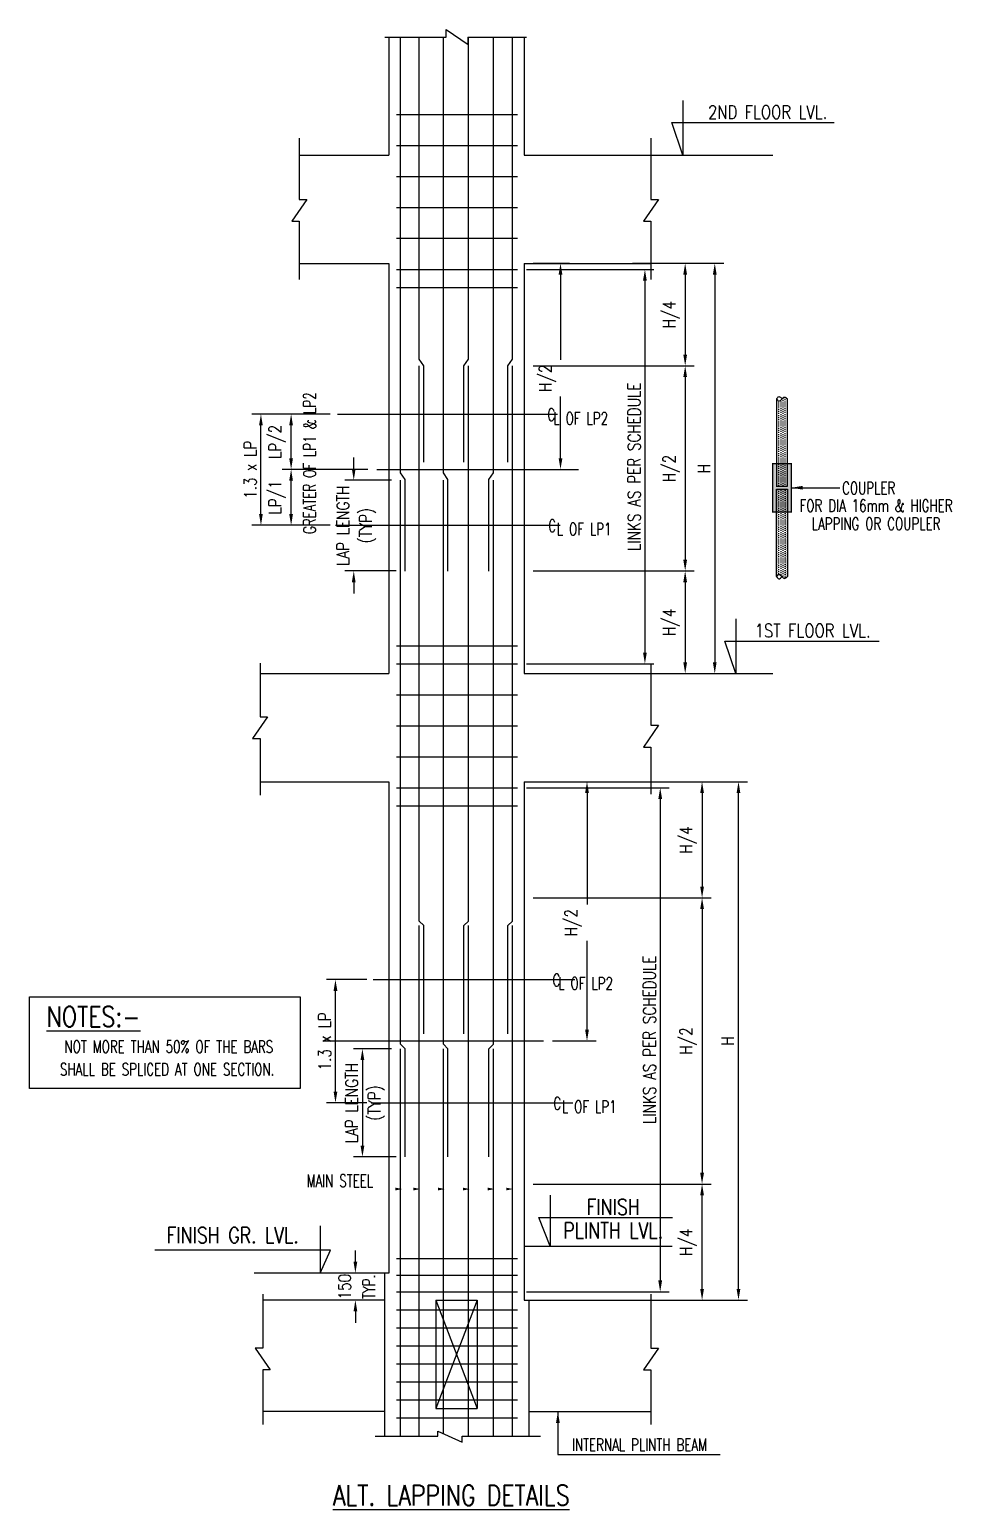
# Model space of a CAD drawing. Extents: x 455722 to 1142355, y -625363 to -272741.
# Drawn here: x 765727 to 786165, y -420809 to -387982 of the extents above; entities that cross this region are included whole.
import ezdxf
from ezdxf.enums import TextEntityAlignment as Align
from ezdxf.lldxf.tags import DXFTag

# ---------------------------------------------------------------- set-up
doc = ezdxf.new("R2010")
doc.units = 0
doc.header["$LTSCALE"] = 500
doc.header["$MEASUREMENT"] = 0
doc.layers.get('DEFPOINTS').update_dxf_attribs({"color": 4})
for name, color, linetype in [('CEN', 8, 'CENTER'), ('DIM', 5, 'Continuous'), ('DIM1', 5, 'Continuous'), ('FOOT', 4, 'Continuous'), ('HACTH', 9, 'Continuous'), ('LINE CUT', 8, 'Continuous'), ('LINK', 2, 'Continuous'), ('REINFORCEMENT', 6, 'Continuous'), ('S-CONCRET LINE', 4, 'Continuous'), ('S-REINFORCEMENT', 6, 'Continuous'), ('S-TEXT-1', 4, 'Continuous'), ('S-TITLE', 6, 'Continuous'), ('TXT1', 2, 'Continuous')]:
    doc.layers.add(name, color=color, linetype=linetype)
doc.styles.add('ROMAND', font='romand')
doc.styles.add('ROMANS', font='r.shx', dxfattribs={"width": 0.8, "height": 275, "bigfont": 'bigfont.shx'})
tags = doc.linetypes.add('CENTER', pattern=[2, 1.25, -0.25, 0.25, -0.25]).pattern_tags.tags
tags[10:11] = [DXFTag(74, 4), DXFTag(75, 0), DXFTag(340, '0'), DXFTag(46, 1.0), DXFTag(50, 0.0), DXFTag(44, 0.0), DXFTag(45, 0.0)]
tags[8:9] = [DXFTag(74, 4), DXFTag(75, 0), DXFTag(340, '0'), DXFTag(46, 1.0), DXFTag(50, 0.0), DXFTag(44, 0.0), DXFTag(45, 0.0)]
tags[6:7] = [DXFTag(74, 4), DXFTag(75, 0), DXFTag(340, '0'), DXFTag(46, 1.0), DXFTag(50, 0.0), DXFTag(44, 0.0), DXFTag(45, 0.0)]
tags[4:5] = [DXFTag(74, 4), DXFTag(75, 0), DXFTag(340, '0'), DXFTag(46, 1.0), DXFTag(50, 0.0), DXFTag(44, 0.0), DXFTag(45, 0.0)]
doc.dimstyles.new('dim25', dxfattribs={"dimtxt": 250, "dimasz": 250, "dimexe": 200, "dimexo": 200, "dimgap": 100, "dimtad": 1, "dimdec": 0, "dimlfac": 0.25, "dimzin": 0, "dimdsep": 46, "dimtxsty": 'ROMANS', "dimcen": 0, "dimclrd": 5, "dimclre": 5, "dimclrt": 4, "dimadec": 0, "dimazin": 0, "dimtfac": 1, "dimtdec": 0, "dimtix": 1, "dimtofl": 0, "dimtmove": 2, "dimatfit": 3, "dimfxl": 0, "dimtolj": 1, "dimtzin": 0, "dimlwd": -1, "dimlwe": -1, "dimarcsym": 0})

# ---------------------------------------------------------------- blocks, each defined once
blk = doc.blocks.new('*D656')
at = {"layer": 'DEFPOINTS', "color": 0}
for p in [(772950, -415567), (773533, -415567), (773593, -416167)]:
    blk.add_point(p, dxfattribs=at)
at = {"layer": 'DIM', "color": 5}
for p, q in [((772950, -415317), (772950, -415067)), ((773333, -415567), (772750, -415567)), ((773393, -416167), (772750, -416167)), ((772950, -416417), (772950, -416667))]:
    blk.add_line(p, q, dxfattribs=at)
for points in [[(772909, -415317), (772992, -415317), (772950, -415567)], [(772992, -416417), (772909, -416417), (772950, -416167)]]:
    blk.add_solid(points, dxfattribs=at)
at = {"layer": 'DIM', "color": 4, "insert": (772713, -415867), "char_height": 275, "attachment_point": 5, "rotation": 90, "style": 'ROMANS'}
blk.add_mtext('\\A1;150', dxfattribs=at)
blk = doc.blocks.new('*D657')
at = {"layer": 'DEFPOINTS', "color": 0}
for p in [(772508, -409056), (773401, -409056), (773401, -411791)]:
    blk.add_point(p, dxfattribs=at)
at = {"layer": 'DIM', "color": 5}
for p, q in [((773201, -409056), (772308, -409056)), ((772508, -411541), (772508, -409306)), ((773201, -411791), (772308, -411791))]:
    blk.add_line(p, q, dxfattribs=at)
for points in [[(772550, -409306), (772467, -409306), (772508, -409056)], [(772467, -411541), (772550, -411541), (772508, -411791)]]:
    blk.add_solid(points, dxfattribs=at)
at = {"layer": 'DIM', "color": 4, "insert": (772271, -410424), "char_height": 275, "attachment_point": 5, "rotation": 90, "style": 'ROMANS'}
blk.add_mtext('\\A1;1.3 x LP', dxfattribs=at)
blk = doc.blocks.new('*D658')
at = {"layer": 'DEFPOINTS', "color": 0}
for p in [(770856, -396512), (772594, -396512), (772594, -398978)]:
    blk.add_point(p, dxfattribs=at)
at = {"layer": 'DIM', "color": 5}
for p, q in [((772394, -396512), (770656, -396512)), ((770856, -398728), (770856, -396762)), ((772394, -398978), (770656, -398978))]:
    blk.add_line(p, q, dxfattribs=at)
for points in [[(770897, -396762), (770814, -396762), (770856, -396512)], [(770814, -398728), (770897, -398728), (770856, -398978)]]:
    blk.add_solid(points, dxfattribs=at)
at = {"layer": 'DIM', "color": 4, "insert": (770618, -397745), "char_height": 275, "attachment_point": 5, "rotation": 90, "style": 'ROMANS'}
blk.add_mtext('\\A1;1.3 x LP', dxfattribs=at)
blk = doc.blocks.new('*D659')
at = {"layer": 'DEFPOINTS', "color": 0}
for p in [(777119, -404667), (778086, -404667), (777119, -410417)]:
    blk.add_point(p, dxfattribs=at)
at = {"layer": 'DIM', "color": 5}
for p, q in [((777319, -404667), (778286, -404667)), ((778086, -404917), (778086, -407389)), ((778086, -410167), (778086, -408197)), ((777319, -410417), (778286, -410417))]:
    blk.add_line(p, q, dxfattribs=at)
for points in [[(778128, -404917), (778044, -404917), (778086, -404667)], [(778044, -410167), (778128, -410167), (778086, -410417)]]:
    blk.add_solid(points, dxfattribs=at)
at = {"layer": 'DIM', "color": 4, "insert": (777777, -407793), "char_height": 275, "attachment_point": 5, "rotation": 90, "style": 'ROMANS'}
blk.add_mtext('\\A1;H/2', dxfattribs=at)
blk = doc.blocks.new('*D660')
at = {"layer": 'DEFPOINTS', "color": 0}
for p in [(779448, -404667), (781445, -404667), (779448, -416167)]:
    blk.add_point(p, dxfattribs=at)
at = {"layer": 'DIM', "color": 5}
for p, q in [((779648, -404667), (781645, -404667)), ((781445, -415917), (781445, -404917)), ((779648, -416167), (781645, -416167))]:
    blk.add_line(p, q, dxfattribs=at)
for points in [[(781486, -404917), (781403, -404917), (781445, -404667)], [(781403, -415917), (781486, -415917), (781445, -416167)]]:
    blk.add_solid(points, dxfattribs=at)
at = {"layer": 'DIM', "color": 4, "insert": (781207, -410417), "char_height": 275, "attachment_point": 5, "rotation": 90, "style": 'ROMANS'}
blk.add_mtext('\\A1;H', dxfattribs=at)
blk = doc.blocks.new('*D661')
at = {"layer": 'DEFPOINTS', "color": 0}
for p in [(771525, -397740), (773424, -397740), (772594, -398978)]:
    blk.add_point(p, dxfattribs=at)
at = {"layer": 'DIM', "color": 5}
for p, q in [((773224, -397740), (771325, -397740)), ((771525, -398728), (771525, -397990)), ((772394, -398978), (771325, -398978))]:
    blk.add_line(p, q, dxfattribs=at)
for points in [[(771566, -397990), (771483, -397990), (771525, -397740)], [(771483, -398728), (771566, -398728), (771525, -398978)]]:
    blk.add_solid(points, dxfattribs=at)
at = {"layer": 'DIM', "color": 4, "insert": (771215, -398359), "char_height": 275, "attachment_point": 5, "rotation": 90, "style": 'ROMANS'}
blk.add_mtext('\\A1;LP/1', dxfattribs=at)
blk = doc.blocks.new('*D662')
at = {"layer": 'DEFPOINTS', "color": 0}
for p in [(771525, -396512), (772594, -396512), (773424, -397740)]:
    blk.add_point(p, dxfattribs=at)
at = {"layer": 'DIM', "color": 5}
for p, q in [((772394, -396512), (771325, -396512)), ((771525, -397490), (771525, -396762)), ((773224, -397740), (771325, -397740))]:
    blk.add_line(p, q, dxfattribs=at)
for points in [[(771566, -396762), (771483, -396762), (771525, -396512)], [(771483, -397490), (771566, -397490), (771525, -397740)]]:
    blk.add_solid(points, dxfattribs=at)
at = {"layer": 'DIM', "color": 4, "insert": (771215, -397126), "char_height": 275, "attachment_point": 5, "rotation": 90, "style": 'ROMANS'}
blk.add_mtext('\\A1;LP/2', dxfattribs=at)
blk = doc.blocks.new('*D663')
at = {"layer": 'DEFPOINTS', "color": 0}
for p in [(779201, -393167), (779047, -402267), (780919, -402267)]:
    blk.add_point(p, dxfattribs=at)
at = {"layer": 'DIM', "color": 5}
for p, q in [((779401, -393167), (781119, -393167)), ((780919, -393417), (780919, -402017)), ((779247, -402267), (781119, -402267))]:
    blk.add_line(p, q, dxfattribs=at)
for points in [[(780960, -393417), (780877, -393417), (780919, -393167)], [(780877, -402017), (780960, -402017), (780919, -402267)]]:
    blk.add_solid(points, dxfattribs=at)
at = {"layer": 'DIM', "color": 4, "insert": (780681, -397717), "char_height": 275, "attachment_point": 5, "rotation": 90, "style": 'ROMANS'}
blk.add_mtext('\\A1;H', dxfattribs=at)
blk = doc.blocks.new('*D664')
at = {"layer": 'DEFPOINTS', "color": 0}
for p in [(776693, -393167), (776693, -397740), (777498, -397740)]:
    blk.add_point(p, dxfattribs=at)
at = {"layer": 'DIM', "color": 5}
for p, q in [((776893, -393167), (777698, -393167)), ((777498, -393417), (777498, -395310)), ((777498, -397490), (777498, -396118)), ((776893, -397740), (777698, -397740))]:
    blk.add_line(p, q, dxfattribs=at)
for points in [[(777540, -393417), (777457, -393417), (777498, -393167)], [(777457, -397490), (777540, -397490), (777498, -397740)]]:
    blk.add_solid(points, dxfattribs=at)
at = {"layer": 'DIM', "color": 4, "insert": (777208, -395714), "char_height": 275, "attachment_point": 5, "rotation": 90, "style": 'ROMANS'}
blk.add_mtext('\\A1;H/2', dxfattribs=at)
blk = doc.blocks.new('*D665')
at = {"layer": 'DEFPOINTS', "color": 0}
for p in [(778894, -404667), (776693, -407242), (780637, -407242)]:
    blk.add_point(p, dxfattribs=at)
at = {"layer": 'DIM', "color": 5}
for p, q in [((779094, -404667), (780837, -404667)), ((780637, -404917), (780637, -406992)), ((776893, -407242), (780837, -407242))]:
    blk.add_line(p, q, dxfattribs=at)
for points in [[(780679, -404917), (780596, -404917), (780637, -404667)], [(780596, -406992), (780679, -406992), (780637, -407242)]]:
    blk.add_solid(points, dxfattribs=at)
at = {"layer": 'DIM', "color": 4, "insert": (780328, -405955), "char_height": 275, "attachment_point": 5, "rotation": 90, "style": 'ROMANS'}
blk.add_mtext('\\A1;H/4', dxfattribs=at)
blk = doc.blocks.new('*D666')
at = {"layer": 'DEFPOINTS', "color": 0}
for p in [(776693, -407242), (776693, -413592), (780637, -413592)]:
    blk.add_point(p, dxfattribs=at)
at = {"layer": 'DIM', "color": 5}
for p, q in [((776893, -407242), (780837, -407242)), ((780637, -407492), (780637, -413342)), ((776893, -413592), (780837, -413592))]:
    blk.add_line(p, q, dxfattribs=at)
for points in [[(780679, -407492), (780596, -407492), (780637, -407242)], [(780596, -413342), (780679, -413342), (780637, -413592)]]:
    blk.add_solid(points, dxfattribs=at)
at = {"layer": 'DIM', "color": 4, "insert": (780328, -410417), "char_height": 275, "attachment_point": 5, "rotation": 90, "style": 'ROMANS'}
blk.add_mtext('\\A1;H/2', dxfattribs=at)
blk = doc.blocks.new('*D667')
at = {"layer": 'DEFPOINTS', "color": 0}
for p in [(778894, -393167), (776693, -395442), (780263, -395442)]:
    blk.add_point(p, dxfattribs=at)
at = {"layer": 'DIM', "color": 5}
for p, q in [((779094, -393167), (780463, -393167)), ((780263, -393417), (780263, -395192)), ((776893, -395442), (780463, -395442))]:
    blk.add_line(p, q, dxfattribs=at)
for points in [[(780304, -393417), (780221, -393417), (780263, -393167)], [(780221, -395192), (780304, -395192), (780263, -395442)]]:
    blk.add_solid(points, dxfattribs=at)
at = {"layer": 'DIM', "color": 4, "insert": (779953, -394305), "char_height": 275, "attachment_point": 5, "rotation": 90, "style": 'ROMANS'}
blk.add_mtext('\\A1;H/4', dxfattribs=at)
blk = doc.blocks.new('*D668')
at = {"layer": 'DEFPOINTS', "color": 0}
for p in [(776693, -395442), (776693, -399992), (780263, -399992)]:
    blk.add_point(p, dxfattribs=at)
at = {"layer": 'DIM', "color": 5}
for p, q in [((776893, -395442), (780463, -395442)), ((780263, -395692), (780263, -399742)), ((776893, -399992), (780463, -399992))]:
    blk.add_line(p, q, dxfattribs=at)
for points in [[(780304, -395692), (780221, -395692), (780263, -395442)], [(780221, -399742), (780304, -399742), (780263, -399992)]]:
    blk.add_solid(points, dxfattribs=at)
at = {"layer": 'DIM', "color": 4, "insert": (779953, -397717), "char_height": 275, "attachment_point": 5, "rotation": 90, "style": 'ROMANS'}
blk.add_mtext('\\A1;H/2', dxfattribs=at)
blk = doc.blocks.new('*D669')
at = {"layer": 'DEFPOINTS', "color": 0}
for p in [(776693, -399992), (779047, -402267), (780263, -402267)]:
    blk.add_point(p, dxfattribs=at)
at = {"layer": 'DIM', "color": 5}
for p, q in [((776893, -399992), (780463, -399992)), ((780263, -400242), (780263, -402017)), ((779247, -402267), (780463, -402267))]:
    blk.add_line(p, q, dxfattribs=at)
for points in [[(780304, -400242), (780221, -400242), (780263, -399992)], [(780221, -402017), (780304, -402017), (780263, -402267)]]:
    blk.add_solid(points, dxfattribs=at)
at = {"layer": 'DIM', "color": 4, "insert": (779953, -401130), "char_height": 275, "attachment_point": 5, "rotation": 90, "style": 'ROMANS'}
blk.add_mtext('\\A1;H/4', dxfattribs=at)
blk = doc.blocks.new('*D670')
at = {"layer": 'DEFPOINTS', "color": 0}
for p in [(776541, -393301), (776541, -402054), (779370, -402054)]:
    blk.add_point(p, dxfattribs=at)
at = {"layer": 'DIM', "color": 5}
for p, q in [((776741, -393301), (779570, -393301)), ((779370, -393551), (779370, -401804)), ((776741, -402054), (779570, -402054))]:
    blk.add_line(p, q, dxfattribs=at)
for points in [[(779411, -393551), (779328, -393551), (779370, -393301)], [(779328, -401804), (779411, -401804), (779370, -402054)]]:
    blk.add_solid(points, dxfattribs=at)
at = {"layer": 'DIM', "color": 4, "insert": (779132, -397678), "char_height": 275, "attachment_point": 5, "rotation": 90, "style": 'ROMANS'}
blk.add_mtext('\\A1;LINKS AS PER SCHEDULE', dxfattribs=at)
blk = doc.blocks.new('*D671')
at = {"layer": 'DEFPOINTS', "color": 0}
for p in [(776541, -404801), (776541, -415981), (779709, -415981)]:
    blk.add_point(p, dxfattribs=at)
at = {"layer": 'DIM', "color": 5}
for p, q in [((776741, -404801), (779909, -404801)), ((779709, -405051), (779709, -415731)), ((776741, -415981), (779909, -415981))]:
    blk.add_line(p, q, dxfattribs=at)
for points in [[(779751, -405051), (779667, -405051), (779709, -404801)], [(779667, -415731), (779751, -415731), (779709, -415981)]]:
    blk.add_solid(points, dxfattribs=at)
at = {"layer": 'DIM', "color": 4, "insert": (779471, -410391), "char_height": 275, "attachment_point": 5, "rotation": 90, "style": 'ROMANS'}
blk.add_mtext('\\A1;LINKS AS PER SCHEDULE', dxfattribs=at)
blk = doc.blocks.new('*D672')
at = {"layer": 'DEFPOINTS', "color": 0}
for p in [(773953, -397975), (772914, -399992), (774053, -399992)]:
    blk.add_point(p, dxfattribs=at)
at = {"layer": 'DIM', "color": 5}
for p, q in [((772914, -397725), (772914, -397475)), ((773753, -397975), (772714, -397975)), ((773853, -399992), (772714, -399992)), ((772914, -400242), (772914, -400492))]:
    blk.add_line(p, q, dxfattribs=at)
for points in [[(772872, -397725), (772955, -397725), (772914, -397975)], [(772955, -400242), (772872, -400242), (772914, -399992)]]:
    blk.add_solid(points, dxfattribs=at)
at = {"layer": 'DIM', "color": 4, "char_height": 275, "attachment_point": 5, "rotation": 90, "style": 'ROMANS'}
for s, insert in [('\\A1;LAP LENGTH', (772676, -398984)), ('(TYP)', (773223, -398984))]:
    blk.add_mtext(s, dxfattribs=dict(at, insert=insert))
blk = doc.blocks.new('*D673')
at = {"layer": 'DEFPOINTS', "color": 0}
for p in [(773953, -410591), (773106, -412991), (774053, -412991)]:
    blk.add_point(p, dxfattribs=at)
at = {"layer": 'DIM', "color": 5}
for p, q in [((773753, -410591), (772906, -410591)), ((773106, -410841), (773106, -412741)), ((773853, -412991), (772906, -412991))]:
    blk.add_line(p, q, dxfattribs=at)
for points in [[(773148, -410841), (773065, -410841), (773106, -410591)], [(773065, -412741), (773148, -412741), (773106, -412991)]]:
    blk.add_solid(points, dxfattribs=at)
at = {"layer": 'DIM', "color": 4, "char_height": 275, "attachment_point": 5, "rotation": 90, "style": 'ROMANS'}
for s, insert in [('\\A1;LAP LENGTH', (772869, -411791)), ('(TYP)', (773416, -411791))]:
    blk.add_mtext(s, dxfattribs=dict(at, insert=insert))
blk = doc.blocks.new('*D674')
at = {"layer": 'DEFPOINTS', "color": 0}
for p in [(776693, -413592), (780637, -413592), (778894, -416167)]:
    blk.add_point(p, dxfattribs=at)
at = {"layer": 'DIM', "color": 5}
for p, q in [((776893, -413592), (780837, -413592)), ((780637, -415917), (780637, -413842)), ((779094, -416167), (780837, -416167))]:
    blk.add_line(p, q, dxfattribs=at)
for points in [[(780679, -413842), (780596, -413842), (780637, -413592)], [(780596, -415917), (780679, -415917), (780637, -416167)]]:
    blk.add_solid(points, dxfattribs=at)
at = {"layer": 'DIM', "color": 4, "insert": (780328, -414880), "char_height": 275, "attachment_point": 5, "rotation": 90, "style": 'ROMANS'}
blk.add_mtext('\\A1;H/4', dxfattribs=at)

msp = doc.modelspace()

# ---------------------------------------------------------------- hatches: boundary and pattern name
at = {"layer": 'DIM'}
h = msp.add_hatch(color=253, dxfattribs=at)
h.dxf.hatch_style = 1
h.paths.add_polyline_path([(782202.479, -397609.531), (782202.479, -398681.732), (782616.703, -398681.732), (782616.703, -397609.531)])
at = {"layer": 'HACTH'}
h = msp.add_hatch(dxfattribs=at)
h.set_pattern_fill('DOTS', color=256, scale=750, angle=90, style=0)
h.set_pattern_definition([(90, (48932.424, -41837.74), (-46.875, 23.4375), [0, -46.875])])
edge = h.paths.add_edge_path()
edge.add_spline(control_points=[(782289.591, -396173.355), (782305.93, -396196.966), (782341.83, -396248.846), (782405.207, -396177.679), (782463.47, -396115.082), (782506.131, -396152.679), (782529.591, -396173.355)], knot_values=[0, 0, 0, 0, 71.086820062, 156.197929129, 220.643453422, 299.388696094, 299.388696094, 299.388696094, 299.388696094], degree=3, periodic=0)
edge.add_line((782529.591, -396173.355), (782529.591, -398113.016))
edge.add_line((782529.591, -398113.016), (782289.591, -398113.016))
edge.add_line((782289.591, -398113.016), (782289.591, -396173.355))
h = msp.add_hatch(dxfattribs=at)
h.set_pattern_fill('DOTS', color=256, scale=750, angle=90, style=0)
h.set_pattern_definition([(90, (48932.424, -41642.955), (-46.875, 23.4375), [0, -46.875])])
edge = h.paths.add_edge_path()
edge.add_line((782289.591, -400117.907), (782289.591, -398178.247))
edge.add_line((782289.591, -398178.247), (782529.591, -398178.247))
edge.add_line((782529.591, -398178.247), (782529.591, -400117.907))
edge.add_spline(control_points=[(782529.591, -400117.907), (782506.131, -400138.583), (782463.47, -400176.181), (782405.207, -400113.584), (782341.83, -400042.417), (782305.93, -400094.296), (782289.591, -400117.907)], knot_values=[-299.388696094, -299.388696094, -299.388696094, -299.388696094, -220.643453422, -156.197929129, -71.086820062, 0, 0, 0, 0], degree=3, periodic=0)

# ---------------------------------------------------------------- linework, layer by layer
at = {"layer": 'CEN'}
for p, q in [((772551.368, -396512.076), (777432.566, -396512.076)), ((773424.066, -397739.686), (777894.066, -397739.686)), ((772508.542, -398977.983), (777488.24, -398977.983)), ((773344.066, -409055.883), (777814.066, -409055.883)), ((772240.266, -410417.436), (777118.628, -410417.436)), ((773301.24, -411791.281), (777771.24, -411791.281))]:
    msp.add_line(p, q, dxfattribs=at)
at = {"layer": 'DIM', "color": 3, "linetype": 'Continuous'}
for p, q in [((779504.427, -390767.436), (782202.627, -390767.436)), ((779504.427, -402267.436), (782202.627, -402267.436)), ((776693.24, -414967.436), (779976.071, -414967.436)), ((773693.24, -415567.436), (770705.268, -415567.436))]:
    msp.add_line(p, q, dxfattribs=at)
at = {"layer": 'DIM'}
for p, q in [((774733.24, -416167.436), (775653.24, -418567.436)), ((775653.24, -416167.436), (774733.24, -418567.436))]:
    msp.add_line(p, q, dxfattribs=at)
msp.add_lwpolyline([(773605.97, -388148.654), (774963.933, -388148.654), (774963.933, -387982.29), (775450.75, -388315.018), (775450.75, -388148.654), (776744.657, -388148.654)], dxfattribs=at)
at = {"layer": 'DIM', "color": 8}
for points in [[(771704.853, -390390.471), (771704.853, -391748.434), (771871.217, -391748.434), (771538.489, -392235.251), (771704.853, -392235.251), (771704.853, -393529.159)], [(779504.427, -390390.471), (779504.427, -391748.434), (779670.791, -391748.434), (779338.063, -392235.251), (779504.427, -392235.251), (779504.427, -393529.159)], [(770836.142, -402034.816), (770836.142, -403224.027), (771002.507, -403224.027), (770669.778, -403710.844), (770836.142, -403710.844), (770836.142, -404967.861)], [(779504.427, -402054.476), (779504.427, -403412.439), (779670.791, -403412.439), (779338.063, -403899.256), (779504.427, -403899.256), (779504.427, -404946.392)], [(770897.124, -416033.661), (770897.124, -417228.937), (770730.76, -417228.937), (771063.488, -417715.754), (770897.124, -417715.754), (770897.124, -418925.578)], [(779504.427, -416033.661), (779504.427, -417228.937), (779670.791, -417228.937), (779338.063, -417715.754), (779504.427, -417715.754), (779504.427, -418925.578)]]:
    msp.add_lwpolyline(points, dxfattribs=at)
at = {"layer": 'DIM', "color": 8, "const_width": 30}
msp.add_lwpolyline([(782202.479, -397609.531), (782616.703, -397609.531), (782616.703, -398681.732), (782202.479, -398681.732)], close=True, dxfattribs=at)
at = {"layer": 'DIM', "flags": 128}
for points in [[(773837.097, -413702.356, 61.213, 0, 0), (773990.027, -413702.356, 0, 0, 0), (771713.747, -413702.356, 0, 0, 0)], [(774237.597, -413702.356, 61.213, 0, 0), (774390.527, -413702.356, 0, 0, 0), (772631.247, -413702.356, 0, 0, 0)], [(774783.694, -413702.356, 61.213, 0, 0), (774936.625, -413702.356, 0, 0, 0), (773177.345, -413702.356, 0, 0, 0)], [(775334.537, -413702.356, 61.213, 0, 0), (775487.467, -413702.356, 0, 0, 0), (773572.187, -413702.356, 0, 0, 0)], [(775882.908, -413702.356, 61.213, 0, 0), (776035.838, -413702.356, 0, 0, 0), (774120.558, -413702.356, 0, 0, 0)], [(776294.186, -413702.356, 61.213, 0, 0), (776447.117, -413702.356, 0, 0, 0), (774531.837, -413702.356, 0, 0, 0)]]:
    msp.add_lwpolyline(points, format="xyseb", dxfattribs=at)
at = {"layer": 'DIM1'}
msp.add_lwpolyline([(773388.24, -419184.113), (774777.74, -419184.113), (774777.74, -419073.113), (775316.74, -419316.613), (775316.74, -419186.113), (777058.24, -419186.113)], dxfattribs=at)
at = {"layer": 'FOOT', "linetype": 'Continuous'}
msp.add_lwpolyline([(765726.642, -409435.151), (771725.518, -409435.151), (771725.518, -411475.735), (765726.642, -411475.735)], close=True, dxfattribs=at)
at = {"layer": 'LINE CUT'}
for points in [[(782289.591, -396173.355), (782305.93, -396149.745), (782341.83, -396097.865), (782386.696, -396148.246), (782409.591, -396173.355)], [(782289.591, -400117.907), (782305.93, -400141.518), (782341.83, -400193.398), (782386.696, -400143.017), (782409.591, -400117.907)]]:
    msp.add_open_spline(points, degree=3, knots=[0, 0, 0, 0, 1.184780346, 2.603298855, 2.603298855, 2.603298855, 2.603298855], dxfattribs=at)
for points in [[(782289.591, -396173.355), (782340.464, -396223.007), (782409.591, -396173.355), (782461.06, -396134.571), (782529.591, -396173.355)], [(782289.591, -400117.907), (782340.464, -400068.255), (782409.591, -400117.907), (782461.06, -400156.692), (782529.591, -400117.907)]]:
    msp.add_spline(points, degree=3, dxfattribs=at)
at = {"layer": 'LINK'}
for p, q in [((773860.503, -389868.273), (776541.049, -389868.273)), ((773860.503, -390554.273), (776541.049, -390554.273)), ((773860.503, -391240.273), (776541.049, -391240.273)), ((773860.503, -391926.273), (776541.049, -391926.273)), ((773860.503, -392612.273), (776541.049, -392612.273)), ((773860.503, -393300.82), (776541.049, -393300.82)), ((773860.503, -393700.82), (776541.049, -393700.82)), ((773860.503, -401654.273), (776541.049, -401654.273)), ((773860.503, -402054.273), (776541.049, -402054.273)), ((773860.503, -402740.273), (776541.049, -402740.273)), ((773860.503, -403426.273), (776541.049, -403426.273)), ((773860.503, -404112.273), (776541.049, -404112.273)), ((773860.503, -404800.82), (776541.049, -404800.82)), ((773860.503, -405200.82), (776541.049, -405200.82)), ((773860.503, -415243.948), (776541.049, -415243.948)), ((773860.503, -415612.273), (776541.049, -415612.273)), ((773860.503, -415980.598), (776541.049, -415980.598)), ((773860.503, -416380.598), (776541.049, -416380.598)), ((773860.503, -416780.598), (776541.049, -416780.598)), ((773860.503, -417180.598), (776541.049, -417180.598)), ((773860.503, -417580.598), (776541.049, -417580.598)), ((773860.503, -417980.598), (776541.049, -417980.598)), ((773860.503, -418380.598), (776541.049, -418380.598)), ((773860.503, -418780.598), (776541.049, -418780.598))]:
    msp.add_line(p, q, dxfattribs=at)
at = {"layer": 'REINFORCEMENT'}
for points in [[(782289.591, -396173.355), (782289.591, -398113.016), (782529.591, -398113.016), (782529.591, -396173.355)], [(782289.591, -400117.907), (782289.591, -398178.247), (782529.591, -398178.247), (782529.591, -400117.907)]]:
    msp.add_lwpolyline(points, dxfattribs=at)
at = {"layer": 'S-CONCRET LINE', "color": 130, "linetype": 'Continuous'}
for p, q in [((773693.24, -388141.412), (773693.24, -390767.436)), ((776693.24, -388141.412), (776693.24, -390767.436)), ((771704.853, -390767.436), (773693.24, -390767.436)), ((776693.24, -390767.436), (779504.427, -390767.436)), ((771704.853, -393167.436), (773693.24, -393167.436)), ((773693.24, -393167.436), (773693.24, -402267.436)), ((776693.24, -393167.436), (776693.24, -402267.436)), ((776693.24, -393167.436), (779504.427, -393167.436)), ((770836.142, -402267.436), (773693.24, -402267.436)), ((776693.24, -402267.436), (779504.427, -402267.436)), ((770836.142, -404667.436), (773693.24, -404667.436)), ((773693.24, -404667.436), (773693.24, -415567.436)), ((776693.24, -404667.436), (776693.24, -416167.436)), ((776693.24, -404667.436), (779504.427, -404667.436)), ((773593.24, -415567.436), (773593.24, -419184.113)), ((773593.24, -416167.436), (770897.124, -416167.436)), ((774733.24, -416167.436), (775653.24, -416167.436)), ((774733.24, -416167.436), (774733.24, -418567.436)), ((775653.24, -416167.436), (775653.24, -418567.436)), ((776693.24, -416167.436), (779504.427, -416167.436)), ((776793.24, -416167.436), (776793.24, -419186.113)), ((773593.24, -418639.613), (770897.124, -418639.613)), ((774733.24, -418567.436), (775653.24, -418567.436)), ((776793.24, -418639.613), (779504.427, -418639.613))]:
    msp.add_line(p, q, dxfattribs=at)
at = {"layer": 'S-REINFORCEMENT'}
for p, q in [((773953.24, -397813.531), (773953.24, -388141.412)), ((774365.016, -395292.436), (774365.016, -388141.412)), ((774903.433, -397813.531), (774903.433, -388141.412)), ((775458.259, -395292.436), (775458.259, -388141.412)), ((776010.871, -397813.531), (776010.871, -388141.412)), ((776433.24, -395292.436), (776433.24, -388141.412)), ((774465.016, -395442.436), (774365.016, -395292.436)), ((774365.016, -407759.466), (774365.016, -395442.436)), ((774465.016, -397581.716), (774465.016, -395442.436)), ((775358.259, -395442.436), (775458.259, -395292.436)), ((775358.259, -397581.716), (775358.259, -395442.436)), ((775458.259, -407759.466), (775458.259, -395442.436)), ((776333.24, -395442.436), (776433.24, -395292.436)), ((776333.24, -397581.716), (776333.24, -395442.436)), ((776433.24, -407759.466), (776433.24, -395442.436)), ((774053.24, -397963.531), (773953.24, -397813.531)), ((775003.433, -397963.531), (774903.433, -397813.531)), ((775910.871, -397963.531), (776010.871, -397813.531)), ((773953.24, -410491.281), (773953.24, -397974.716)), ((774053.24, -399992.436), (774053.24, -397963.531)), ((774903.433, -410491.281), (774903.433, -397974.716)), ((775003.433, -399992.436), (775003.433, -397963.531)), ((775910.871, -399992.436), (775910.871, -397963.531)), ((776010.871, -410491.281), (776010.871, -397974.716)), ((774465.016, -407859.466), (774365.016, -407759.466)), ((774365.016, -419184.113), (774365.016, -407859.466)), ((774465.016, -410259.466), (774465.016, -407859.466)), ((775358.259, -407859.466), (775458.259, -407759.466)), ((775358.259, -410259.466), (775358.259, -407859.466)), ((775458.259, -419186.113), (775458.259, -407859.466)), ((776333.24, -407859.466), (776433.24, -407759.466)), ((776333.24, -410259.466), (776333.24, -407859.466)), ((776433.24, -419186.113), (776433.24, -407859.466)), ((774053.24, -410591.281), (773953.24, -410491.281)), ((773953.24, -419184.113), (773953.24, -410591.281)), ((774053.24, -412991.281), (774053.24, -410591.281)), ((775003.433, -410591.281), (774903.433, -410491.281)), ((774903.433, -419129.897), (774903.433, -410591.281)), ((775003.433, -412991.281), (775003.433, -410591.281)), ((775910.871, -410591.281), (776010.871, -410491.281)), ((775910.871, -412991.281), (775910.871, -410591.281)), ((776010.871, -419186.113), (776010.871, -410591.281)), ((775458.259, -419186.113), (775458.259, -416266.608))]:
    msp.add_line(p, q, dxfattribs=at)
at = {"layer": 'TXT1'}
for points in [[(780210.979, -389555.201), (780210.979, -390767.436), (779965.434, -390045.726), (783565.908, -390045.726)], [(781388.769, -401055.201), (781388.769, -402267.436), (781143.223, -401545.726), (784564.698, -401545.726)], [(777266.932, -413840.189), (777266.932, -414967.436), (777021.387, -414330.714), (779978.754, -414330.714)], [(772168.792, -414516.864), (772168.792, -415567.436), (772398.396, -415058.63), (768503.251, -415058.63)]]:
    msp.add_lwpolyline(points, dxfattribs=at)

# ---------------------------------------------------------------- texts
at = {"layer": 'S-TEXT-1', "linetype": 'ByBlock', "style": 'ROMANS', "width": 0.7}
msp.add_text('GREATER OF LP1 & LP2', height=275, rotation=90, dxfattribs=at).set_placement((771933.862, -397599.364), align=Align.MIDDLE)
for s, p in [('C', (777293.497, -396523.523)), ('L OF LP2', (777946.497, -396608.023)), ('COUPLER', (784331.882, -398153.083)), ('FOR DIA 16mm & HIGHER', (784494.73, -398542.112)), ('LAPPING OR COUPLER', (784494.73, -398943.925)), ('C', (777313.671, -398989.431)), ('L OF LP1', (778021.671, -399063.431)), ('C', (777406.997, -409067.331)), ('L OF LP2', (778054.997, -409141.331)), (' NOT MORE THAN 50% OF THE BARS', (768747.367, -410543.492)), ('SHALL BE SPLICED AT ONE SECTION.', (768775.843, -411046.08)), ('C', (777427.171, -411802.729)), ('L OF LP1', (778135.171, -411876.729)), ('MAIN STEEL', (772605.497, -413520.341))]:
    msp.add_text(s, height=275, dxfattribs=at).set_placement(p, align=Align.MIDDLE)
at = {"layer": 'S-TEXT-1', "style": 'ROMANS', "width": 0.7}
msp.add_text('TYP.', height=275, rotation=90, dxfattribs=at).set_placement((773249.174, -415871.699), align=Align.MIDDLE)
msp.add_text('INTERNAL PLINTH BEAM', height=275, dxfattribs=at).set_placement((779247.834, -419375.554), align=Align.MIDDLE)
at = {"layer": 'S-TITLE', "style": 'ROMANS', "width": 0.8}
msp.add_text('%%UNOTES:-', height=450, dxfattribs=at).set_placement((767142.447, -410104.34), align=Align.CENTER)
msp.add_text('%%UALT. LAPPING DETAILS', height=450, dxfattribs=at).set_placement((775074.857, -420494.113), align=Align.MIDDLE)
at = {"layer": 'TXT1', "style": 'ROMAND', "width": 0.8}
for s, p in [('2ND FLOOR LVL.', (782090.879, -389963.39)), ('1ST FLOOR LVL.', (783089.669, -401463.39))]:
    msp.add_text(s, height=300, dxfattribs=at).set_placement(p, align=Align.CENTER)
for s, p in [('FINISH', (778667.843, -414100.695)), ('FINISH GR. LVL.', (770229.581, -414725.611)), ('PLINTH LVL.', (778667.843, -414622.372))]:
    msp.add_text(s, height=350, dxfattribs=at).set_placement(p, align=Align.MIDDLE)

# ---------------------------------------------------------------- dimensions: what is measured, and where the dimension line sits
at = {"layer": 'DIM'}
for base, p1, p2, picture, middle in [((777498.375, -397739.686), (776693.24, -393167.436), (776693.24, -397739.686), '*D664', (777207.899, -395714.281)), ((778086.06, -404667.436), (777118.628, -410417.436), (777118.628, -404667.436), '*D659', (777776.536, -407792.936))]:
    dim = msp.add_linear_dim(base=base, p1=p1, p2=p2, angle=90, text='H/2', dimstyle='dim25', dxfattribs=at)
    dim.commit()
    dim.dimension.update_dxf_attribs({"geometry": picture, "text_midpoint": middle, "dimtype": 160})
for base, p1, p2, angle, text, picture, middle in [((780262.573, -395442.436), (778894.362, -393167.436), (776693.24, -395442.436), 90, 'H/4', '*D667', (779953.049, -394304.936)), ((780918.512, -402267.436), (779201.232, -393167.436), (779046.93, -402267.436), 90, 'H', '*D663', (780681.012, -397717.436)), ((779369.586, -402054.273), (776541.049, -393300.82), (776541.049, -402054.273), 90, 'LINKS AS PER SCHEDULE', '*D670', (779132.086, -397677.547)), ((780262.573, -399992.436), (776693.24, -395442.436), (776693.24, -399992.436), 90, 'H/2', '*D668', (779953.049, -397717.436)), ((770855.606, -396512.076), (772594.042, -398977.983), (772594.042, -396512.076), 90, '1.3 x LP', '*D658', (770618.106, -397745.03)), ((771524.824, -396512.076), (773424.066, -397739.686), (772594.042, -396512.076), 90, 'LP/2', '*D662', (771215.3, -397125.881)), ((772913.689, -399992.436), (773953.24, -397974.716), (774053.24, -399992.436), 90, 'LAP LENGTH\\X(TYP)', '*D672', (772913.689, -398983.576)), ((771524.824, -397739.686), (772594.042, -398977.983), (773424.066, -397739.686), 90, 'LP/1', '*D661', (771215.3, -398358.835)), ((780262.573, -402267.436), (776693.24, -399992.436), (779046.93, -402267.436), 90, 'H/4', '*D669', (779953.049, -401129.936)), ((780637.358, -407242.436), (778894.362, -404667.436), (776693.24, -407242.436), 90, 'H/4', '*D665', (780327.834, -405954.936)), ((781444.829, -404667.436), (779447.933, -416167.436), (779447.933, -404667.436), 90, 'H', '*D660', (781207.329, -410417.436)), ((779708.84, -415980.598), (776541.049, -404800.82), (776541.049, -415980.598), 90, 'LINKS AS PER SCHEDULE', '*D671', (779471.34, -410390.709)), ((780637.358, -413592.436), (776693.24, -407242.436), (776693.24, -413592.436), 90, 'H/2', '*D666', (780327.834, -410417.436)), ((772508.372, -409055.883), (773401.24, -411791.281), (773401.24, -409055.883), 90, '1.3 x LP', '*D657', (772270.872, -410423.582)), ((773106.249, -412991.281), (773953.24, -410591.281), (774053.24, -412991.281), 90, 'LAP LENGTH\\X(TYP)', '*D673', (773106.249, -411791.281)), ((780637.358, -413592.436), (778894.362, -416167.436), (776693.24, -413592.436), 270, 'H/4', '*D674', (780327.834, -414879.936)), ((772950.327, -415567.436), (773593.24, -416167.436), (773533.24, -415567.436), 90, '150', '*D656', (772712.827, -415867.436))]:
    dim = msp.add_linear_dim(base=base, p1=p1, p2=p2, angle=angle, text=text, dimstyle='dim25', dxfattribs=at)
    dim.commit()
    dim.dimension.update_dxf_attribs({"geometry": picture, "text_midpoint": middle})

# ---------------------------------------------------------------- leaders
for points in [[(782616.703, -398145.631), (783689.576, -398145.631)], [(777439.875, -418639.613), (777439.875, -419591.613), (781037.375, -419591.613)]]:
    msp.add_leader(points, dimstyle='dim25', dxfattribs=at)

doc.saveas('drawing.dxf')
